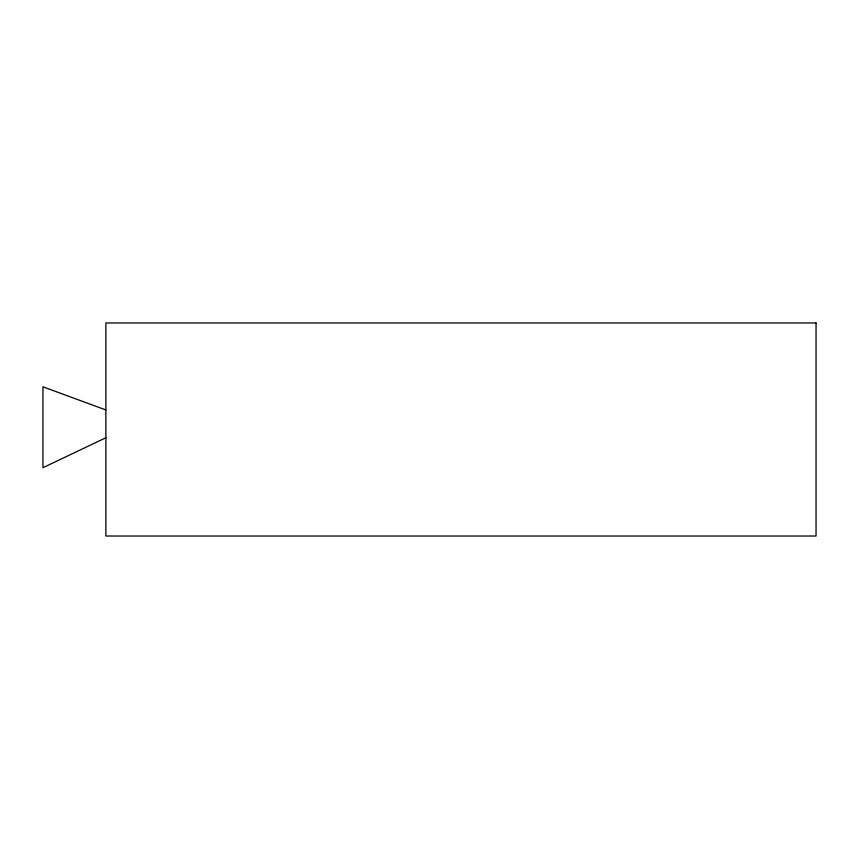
<?xml version="1.0" encoding="UTF-8"?>
<svg xmlns="http://www.w3.org/2000/svg" width="859" height="859" viewBox="0 0 859 859"><rect width="100%" height="100%" fill="white"/><g stroke="black" fill="none" stroke-linecap="round" stroke-linejoin="round"><path stroke-width="1.29" d="M105.872 437.757L42.95 467.704L42.95 386.818L105.872 409.958M816.05 322.973L105.872 322.973L105.872 536.027L816.05 536.027L816.05 322.973"/></g></svg>
